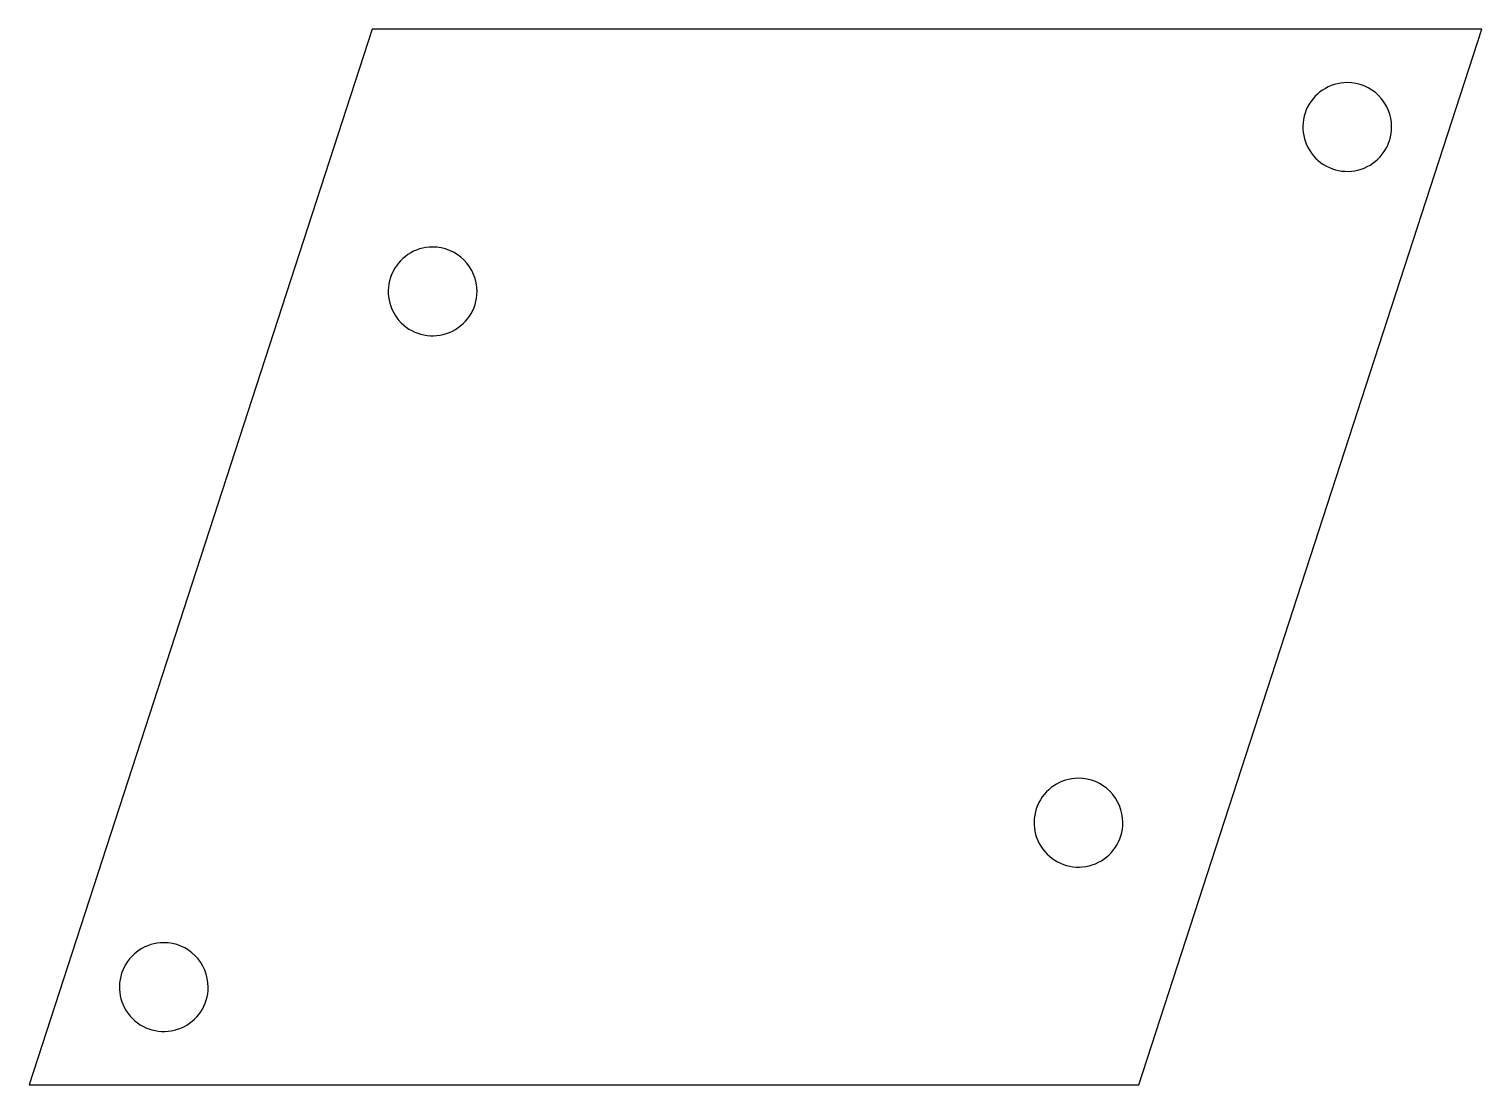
# Model space of a CAD drawing. Extents: x 23 to 171, y -118 to -11.
import ezdxf

# ---------------------------------------------------------------- set-up
doc = ezdxf.new("R2010")
doc.units = 0
doc.layers.get('0').update_dxf_attribs({"linetype": 'CONTINUOUS'})

msp = doc.modelspace()

# ---------------------------------------------------------------- linework, layer by layer
at = {"color": 7}
for points in [[(22.9608, -118.49593), (136.3464, -118.49593), (171.3888, -10.66153), (58.0032, -10.66153)], [(157.63032, -16.125314)], [(64.189294, -32.919675)], [(130.166633, -87.173618)], [(36.725544, -103.967618)]]:
    msp.add_lwpolyline(points, close=True, dxfattribs=at)
for points in [[(157.63032, -16.125314), (155.795909, -16.125314), (154.142126, -17.230337), (153.440128, -18.925111)], [(160.837354, -17.453711), (159.986796, -16.603153), (158.833191, -16.125314), (157.63032, -16.125314)], [(162.165751, -20.660746), (162.165751, -19.457874), (161.687913, -18.30427), (160.837354, -17.453711)], [(153.440128, -18.925111), (152.738129, -20.619886), (153.126161, -22.570656), (154.423286, -23.86778)], [(159.365954, -24.850938), (161.060729, -24.148939), (162.165751, -22.495156), (162.165751, -20.660746)], [(154.423286, -23.86778), (155.72041, -25.164904), (157.67118, -25.552936), (159.365954, -24.850938)], [(64.189294, -32.919675), (62.354883, -32.919675), (60.7011, -34.024697), (59.999102, -35.719472)], [(67.396328, -34.248072), (66.54577, -33.397514), (65.392165, -32.919675), (64.189294, -32.919675)], [(68.724725, -37.455106), (68.724725, -36.252235), (68.246886, -35.09863), (67.396328, -34.248072)], [(59.999102, -35.719472), (59.297103, -37.414246), (59.685135, -39.365016), (60.98226, -40.662141)], [(65.924928, -41.645299), (67.619703, -40.9433), (68.724725, -39.289517), (68.724725, -37.455106)], [(60.98226, -40.662141), (62.279384, -41.959265), (64.230154, -42.347297), (65.924928, -41.645299)], [(130.166633, -87.173618), (128.332222, -87.173618), (126.678439, -88.278641), (125.976441, -89.973415)], [(133.373667, -88.502015), (132.523109, -87.651457), (131.369504, -87.173618), (130.166633, -87.173618)], [(134.702064, -91.70905), (134.702064, -90.506178), (134.224225, -89.352574), (133.373667, -88.502015)], [(125.976441, -89.973415), (125.274442, -91.66819), (125.662474, -93.61896), (126.959599, -94.916084)], [(131.902267, -95.899242), (133.597042, -95.197243), (134.702064, -93.54346), (134.702064, -91.70905)], [(126.959599, -94.916084), (128.256723, -96.213208), (130.207493, -96.60124), (131.902267, -95.899242)], [(36.725544, -103.967618), (34.891133, -103.967618), (33.23735, -105.072641), (32.535352, -106.767415)], [(39.932578, -105.296015), (39.08202, -104.445457), (37.928415, -103.967618), (36.725544, -103.967618)], [(41.260975, -108.50305), (41.260975, -107.300178), (40.783137, -106.146574), (39.932578, -105.296015)], [(32.535352, -106.767415), (31.833353, -108.46219), (32.221385, -110.41296), (33.51851, -111.710084)], [(38.461178, -112.693242), (40.155953, -111.991243), (41.260975, -110.33746), (41.260975, -108.50305)], [(33.51851, -111.710084), (34.815634, -113.007208), (36.766404, -113.39524), (38.461178, -112.693242)]]:
    msp.add_open_spline(points, degree=3, dxfattribs=at)

doc.saveas('drawing.dxf')
